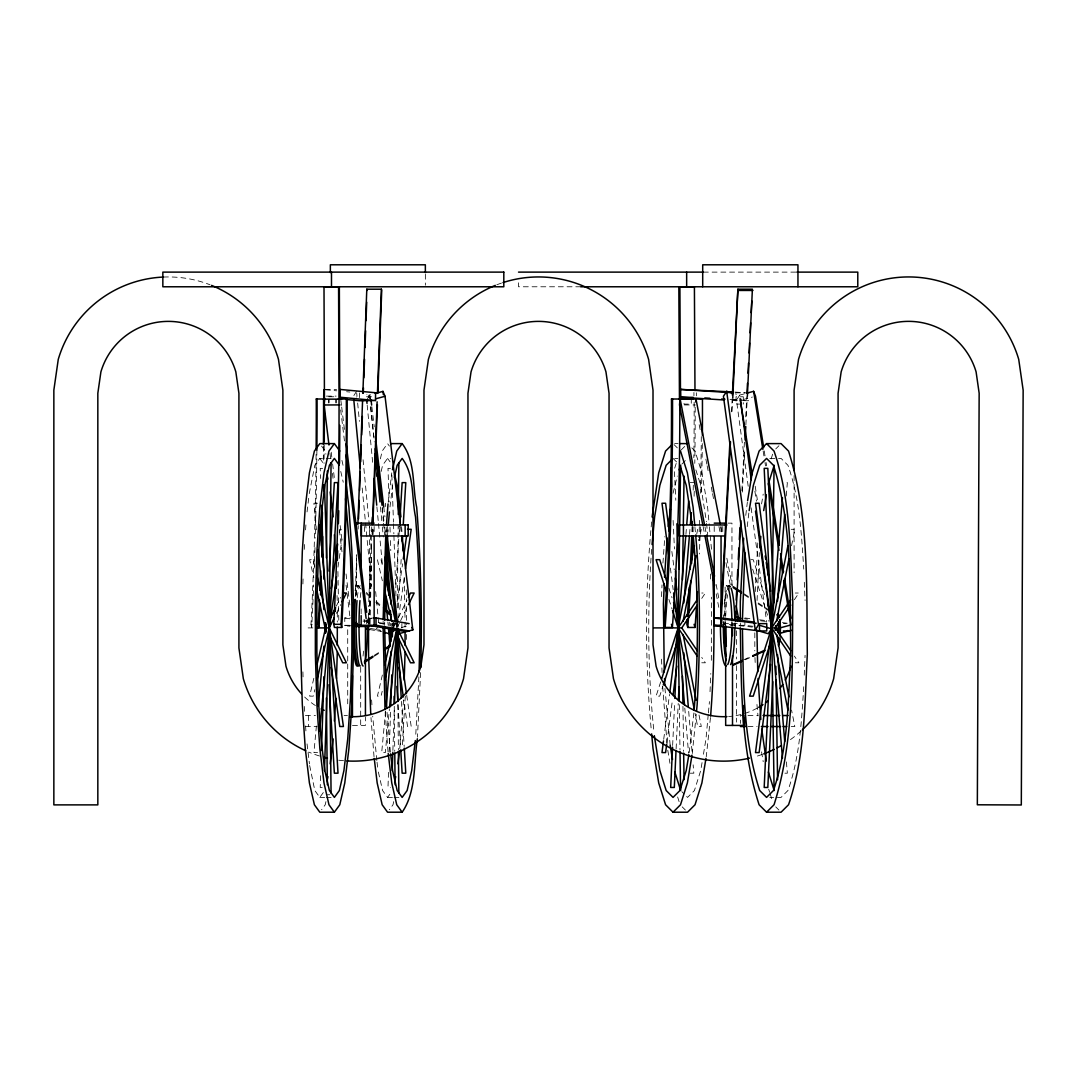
<?xml version="1.0" encoding="UTF-8"?>
<svg xmlns="http://www.w3.org/2000/svg" width="1077" height="1077" viewBox="0 0 1077 1077"><rect width="100%" height="100%" fill="white"/><g stroke="black" fill="none" stroke-linecap="round" stroke-linejoin="round"><path stroke-width="0.75" stroke-dasharray="5 3.75" d="M349.729 626.141L344.761 625.293L344.775 617.956L350.604 617.956M368.738 623.825L368.751 617.956L371.673 617.956M380.814 630.96L377.892 630.96L377.906 625.104M401.869 628.026L401.883 623.637M721.025 623.825L721.025 620.89M753.038 626.302L744.88 625.293L744.88 620.89M359.543 397.615L359.597 392.943M397.09 622.91L397.063 626.235L396.875 622.869M397.265 607.886L398.153 526.141M302.906 583.949L303.108 577.339M371.498 557.496L370.084 623.745M405.315 696.079L402.219 746.967M418.899 676.827L415.628 737.274M420.622 672.587L417.445 737.166M320.609 775.696L320.219 787.462L322.642 787.462M388.501 772.344L387.989 787.462L390.426 787.462M389.187 752.19L390.614 710.201M392.89 750.507L394.37 706.849M355.41 589.967L356.743 554.682M356.783 564.335L355.518 597.937A40.186 4.187 90 0 1 358.964 585.821L357.51 585.807A40.186 4.187 -90 0 0 355.087 590.654M358.129 529.049L358.251 525.684M368.724 623.57L371.578 547.964M372.09 534.515L372.413 526.115M369.142 623.139L371.565 559.3M372.507 534.084L372.83 525.684M661.52 596.645L662.018 584.905M662.934 563.096L664.792 536.642M710.026 691.703L710.793 673.515M711.345 660.295L711.412 597.17M755.246 591.61L757.845 541.543M757.064 600.481L759.339 552.622M803.738 686.749C801.476 721.63 799.767 757.333 787.933 790.531L781.067 797.397L769.786 797.397M804.236 675.171L805.071 655.341M672.64 745.472L674.687 701.8M676.114 748.825L678.227 703.483M720.432 623.57L720.607 620.217M731.485 411.858L732.104 400.105M721.011 623.139L721.186 619.787M732.064 411.427L732.683 399.675M741.865 490.829L744.409 442.108M745.728 416.907L746.778 396.74M735.524 623.139L735.349 626.504L734.851 625.252L731.62 625.252M742.363 492.081L744.463 451.761M745.876 424.877L747.357 396.309M393.495 626.235L393.697 622.896M395.811 587.827L399.527 526.047M397.144 626.235L397.346 622.896M398.248 607.872L401.169 559.448M304.266 549.378L304.589 544.504M305.572 529.897L306.003 523.409M371.74 526.828L368.549 606.593M373.019 534.771L373.571 526.653M385.768 535L386.32 526.828M387.599 534.771L388.137 526.653M403.552 699.942L399.742 748.878M368.873 623.071L369.223 618.736M685.914 534.394L686.601 526.047M689.536 534.394L690.222 526.047M786.237 495.985L787.354 482.631L784.931 482.631M651.652 521.928C644.961 591.246 644.854 661.291 651.343 730.623M651.612 549.378C647.29 610.296 647.64 671.658 654.022 732.414M693.884 712.934L689.118 753.119M696.267 714.28L692.282 753.51M708.235 714.549L705.987 738.903L703.106 756.283M708.383 712.934L709.447 701.571M710.47 717.551L706.243 756.781M745.769 515.385L747.33 502.313M747.223 526.653L748.919 512.181M316.409 725.979L313.919 752.581L317.553 752.581M385.593 711.022L381.689 752.581L385.337 752.581L389.389 709.353M722.209 620.325L721.913 623.408L721.28 620.123M367.176 618.79L366.718 623.408L366.315 620.083M720.634 623.071L720.957 620.177M307.039 511.925L309.045 495.299M309.247 493.629L314.821 465.277L319.802 458.412L324.662 458.412M388.218 502.313L391.759 472.857M389.995 506.93L392.593 485.323M663.715 739.28L669.517 694.396M666.905 742.605L672.506 699.39M339.309 532.59L339.78 529.305L343.415 529.305M337.99 567.108L342.001 539.16M393.63 626.262L394.101 622.977M397.171 601.612L402.596 563.809M398.221 619.692L397.036 627.904L399.89 622.089M398.463 618.05L404.36 576.962M673.058 493.226L677.285 476.074M702.056 762.597L700.737 770.499L694.423 790.531L687.557 797.397L681.835 791.676M761.574 503.942L763.203 494.128M696.698 534.232L697.667 529.305L701.289 529.305L700.319 534.232M699.996 535.875L698.69 542.445A474.93 68.336 90 0 0 698.852 539.281M791.555 545.743L794.813 529.305L791.178 529.305M380.383 458.856L382.16 451.075L387.572 443.603L389.376 446.093M381.191 471.443L382.591 465.277L387.572 458.412L390.816 458.412M325.927 801.638L325.214 804.748L321.606 809.729M393.697 801.638L392.997 804.748L389.376 809.729M313.824 678.268L309.637 696.146L313.286 696.146L314.807 689.643M382.362 675.023L377.408 696.146L381.056 696.146L382.2 691.272M674.687 468.199L677.137 460.404M771.145 458.856L772.613 454.184M660.699 681.862L656.081 696.146L659.716 696.146L662.786 686.614M336.32 606.109L340.601 597.385M336.401 613.378L340.669 604.655M394.115 626.451L395.542 623.543M398.382 617.74L406.944 600.293M400.604 620.648L407.739 606.109M356.541 391.328L353.444 396.215L356.393 397.063M366.692 400.038L369.788 395.138L366.84 394.29M378.054 626.181L375.738 629.843L381.621 631.539M748.192 486.252L736.453 400.079L739.724 395.192L735.376 393.913M701.746 598.395L705.381 593.023L701.746 593.023M794.355 599.741L798.892 593.023L795.27 593.023M309.651 765.505L314.821 790.531L319.802 797.397L323.948 791.676M378.377 772.034L382.591 790.531L387.572 797.397L391.732 791.676M681.149 449.998L685.416 445.743M681.835 464.133L687.557 458.412M775.736 448.934L778.927 445.743M374.298 655.314L381.352 650.885M374.338 656.203L381.393 651.773M743.776 659.77L751.315 656.337M745.23 659.77L751.261 657.024M369.357 398.53L368.967 395.192L372.077 394.344M401.411 627.554L407.631 625.858M744.234 393.872L739.549 395.138L741.434 400.038M742.995 399.607L752.379 397.063M325.389 389.605L336.576 389.457M703.335 272.118L795.768 272.118M580.799 286.778L518.522 286.778L518.522 281.891M326.385 396.121L336.105 396.121M328.768 396.767L336.051 396.767M366.476 396.767L372.305 396.767M741.851 404.09L736.049 404.09L736.049 396.767L743.305 396.767L743.305 404.09M674.66 443.603L677.891 443.603M326.277 458.412L331.137 458.412M674.66 458.412L677.891 458.412M769.786 458.412L781.067 458.412L787.933 465.277C799.767 498.489 801.476 534.192 803.738 569.073M322.642 468.36L320.219 468.36L320.556 478.444M390.426 468.36L387.989 468.36L389.134 501.949M690.209 482.631L693.83 482.631M317.553 503.242L313.919 503.242L316.409 529.83M727.85 523.139L731.956 523.139L731.956 587.059M750.804 559.677L753.227 559.677L764.508 594.585M729.102 585.78L726.208 585.78A40.105 5.775 90 0 1 727.689 587.14M379.36 623.637L385.189 623.637L378.565 622.493M783.342 623.637L786.25 623.637M316.086 454.454A474.93 49.529 90 0 1 310.984 624.31L316.826 624.31M720.473 624.525L734.972 624.525M344.761 625.293L350.59 625.293M744.88 625.293L737.624 625.293L752.311 627.11M352.462 625.75L347.709 625.75L347.709 662.301M730.341 625.75L743.413 625.75M308.13 627.904L312.895 627.904M701.746 662.786L705.381 662.786L701.746 657.428M795.27 662.786L798.892 662.786L794.355 656.081M305.397 715.532L315.48 715.532M344.075 715.532L347.44 715.532M744.624 715.532L740.411 715.532L740.411 723.394M747.976 715.532L758.02 715.532M352.462 725.427L365.44 725.427L365.44 717.12M305.397 726.531L317.163 726.531M747.976 726.531L757.144 726.531M791.178 726.517L794.813 726.517L791.555 710.08M690.209 773.192L693.83 773.192L693.144 764.845M784.931 773.192L787.354 773.192L786.237 759.837M327.448 794.745L329.885 794.745M319.802 797.397L324.662 797.397M326.277 797.397L331.137 797.397M387.572 797.397L392.432 797.397M394.061 797.397L398.921 797.397M684.258 404.925L695.352 404.979M723.502 623.421L737.758 623.489M735.645 392.782L748.313 392.943M737.355 400.59L729.237 400.307M743.682 400.671L748.448 400.738L748.394 397.615M734.891 392.082L744.961 392.728M729.977 399.554L738.364 400.092M740.047 400.2L748.448 400.738M325.416 389.78L336.805 390.83M346.579 391.732L349.823 392.041M744.894 617.956L751.423 618.777M759.581 619.787L769.382 620.998M782.441 622.627L787.341 623.233M744.167 618.777L747.438 619.181M760.497 620.796L768.655 621.806M368.751 617.956L372.063 618.535M363.663 619.948L371.942 621.362M344.775 617.956L349.742 618.817M363.003 621.079L371.282 622.493M370.273 628.403L380.208 630.112M369.613 629.547L377.892 630.96M732.104 398.813L736.453 400.079M744.328 593.925L748.488 596.631M758.181 602.958L767.874 609.272M744.261 594.827L748.421 597.533M758.114 603.86L767.807 610.174M366.328 592.431L371.228 596.833M376.142 601.249L381.043 605.664M357.51 585.807L361.185 589.119M366.099 593.535L371 597.937M375.913 602.353L380.814 606.768M691.824 447.87L695.028 451.075L701.894 472.857L707.602 507.213L709.258 525.199M674.121 444.666L677.325 447.87M673.044 458.412L677.635 462.989M775.736 806.875L778.927 810.079M682.212 806.875L685.416 810.079M387.572 458.412L390.062 461.845M321.606 446.093L325.214 451.075L325.927 454.184M319.802 458.412L323.948 464.133M368.967 395.192L371.053 400.079M752.675 569.194L767.551 615.209M668.938 588.244L672.021 597.762M668.911 599.351L671.981 608.868M695.89 469.909L700.737 485.323L706.445 521.78M768.695 789.185L769.678 792.295M770.163 793.857L772.613 801.638M677.635 796.967L679.102 801.638M382.2 564.55L381.056 559.677L377.408 559.677L382.362 580.799M395.905 623.031L396.659 626.289M392.257 623.031L393.011 626.289M314.807 566.179L313.286 559.677L309.637 559.677L313.824 577.541M341.934 460.404L343.348 466.637M340.763 471.443L343.24 482.24M310.984 624.31L311.684 627.46A481.904 50.256 -90 0 0 313.649 584.946M699.013 715.007L701.289 726.517L697.667 726.517L695.069 713.364M720.796 526.963L722.398 535.175M726.854 558.169L732.279 586.103M699.175 424.701L700.131 429.629M705.879 459.192L706.835 464.12M707.145 465.762L708.101 470.703M711.291 487.127L712.247 492.054M712.57 493.697L713.526 498.624M718.951 526.559L720.54 534.771M725.965 562.692L730.744 587.342M704.964 526.882L706.552 535.094M716.124 584.38L718.992 599.175M703.106 526.478L704.708 534.704M716.178 593.844L719.046 608.626M761.574 751.867L763.203 761.695M670.177 745.217L664.953 688.405M667.78 750.238L669.961 763.324M764.226 450.9L765.02 455.867M766.084 462.504L766.609 465.816M763.135 450.98L763.93 455.948M764.98 462.572L765.518 465.883M755.192 486.198L757.562 501.115M754.883 491.247L756.471 501.182M406.716 695.284L411.199 726.517L407.55 726.517L403.781 700.225M751.127 507.792L766.689 622.116M671.86 551.451L674.229 569.733M670.379 568.064L673.179 589.671M340.87 400.415L341.49 405.41M341.692 407.079L344.734 432.106M340.682 409.92L344.546 441.61M331.204 452.192L331.81 457.187M332.618 463.864L334.664 480.544M340.157 525.576L341.988 540.587M346.054 573.947L350.119 607.307M329.993 453.35L330.599 458.358M332.43 473.368L333.237 480.046M339.349 530.072L341.988 551.761M346.067 585.121L346.875 591.798M347.077 593.467L349.931 616.811M390.399 752.204L386.953 711.305M388.03 751.867L385.108 711.008M376.815 760.524L372.696 716.178M377.017 762.179L378.027 770.499M374.029 756.781L370.973 717.551M307.039 743.897L309.449 763.849M400.523 526.438L401.519 534.771M399.028 526.545L400.025 534.892M371.848 406.756L374.231 426.788M383.749 506.89L384.947 516.893M386.131 526.909L387.128 535.256M397.642 623.704L398.046 627.043M370.353 406.877L373.921 436.912M382.254 506.998L384.435 525.361M384.637 527.03L385.431 533.694M396.148 623.812L396.74 628.82M385.337 503.242L385.647 506.567M387.518 526.505L388.299 534.825M396.578 622.923L396.888 626.249M382.16 508.223L383.412 521.524M383.56 523.193L384.651 534.825M392.93 622.923L393.24 626.249L393.226 622.869M369.788 395.138L370.111 398.477M370.905 406.823L374.244 441.866M380.464 506.957L382.214 525.307M382.375 526.976L383.318 536.992M391.597 623.771L392.082 628.766M367.176 405.046L372.911 465.116M376.883 506.836L378.323 521.86M378.485 523.53L382.295 563.581M387.868 621.981L388.191 625.32M356.702 392.997L357.012 396.336M357.658 403.013L359.408 421.363M363.07 459.744L369.276 524.836M371.498 548.193L369.438 526.491L369.384 624.068M375.644 591.583L378.673 623.287M362.195 488.002L365.386 521.376M365.547 523.045L371.592 586.467M756.943 704.466L758.006 715.909M709.406 526.828L711.534 549.714M706.593 523.409L707.643 534.771M694.907 526.828L695.661 535M692.376 526.653L693.13 534.771M667.053 743.695L662.651 686.009M688.701 711.399L692.174 753.146M684.797 708.06L688.54 753.146M401.586 526.653L402.138 534.771M371.605 699.942L371.928 704.816M304.266 706.431L304.589 711.305M305.572 725.911L306.003 732.414M401.465 701.383L404.185 746.469M398.019 704.721L400.631 748.138M674.458 471.726L675.804 500.267M673.112 520.42L674.444 548.974M804.304 582.294L805.071 600.481M754.964 657.495L755.246 664.199M710.443 574.028L710.793 582.294M661.52 659.164L662.086 672.587M391.866 475.078L393.455 522.103M393.509 523.785L393.859 533.855M393.913 535.538L395.555 584.246M395.784 590.963L395.959 595.998M389.982 527.138L390.211 533.855M390.439 540.573L390.776 550.657M406.244 589.94L406.608 601.68M404.265 577.339L405.073 620.419M337.909 571.483L338.824 621.348M337.047 595.527L337.303 603.793M302.906 671.873L303.108 678.483M696.334 392.742L696.375 395.851M682.953 706.324L683.626 751.369M679.304 704.654L679.977 749.7M397.884 704.654L398.382 749.7M394.249 706.324L394.747 751.369M693.925 392.459L693.938 395.797M794.099 475.576L794.099 572.762M754.815 632.832L754.815 650.858M740.316 622.991L740.316 626.275M736.574 630.732L736.574 658.976M736.574 665.626L736.574 722.115M731.956 622.385L731.956 625.75M725.117 587.059L725.117 617.336M725.117 619.019L725.117 624.068M722.734 526.545L722.734 534.394M721.052 526.505L721.052 534.919M721.052 620.702L721.052 624.068M714.213 526.505L714.213 534.919M691.272 398.234L691.272 404.09L684.016 404.09L684.016 398.234M425.361 274.218L425.361 285.203M406.608 606.593L406.608 624.633M406.608 634.461L406.608 642.659M405.073 622.089L405.073 627.083M384.664 622.089L384.664 625.414M383.129 621.348L383.129 624.633M374.136 526.505L374.136 534.919M368.549 613.15L368.549 622.991M364.47 526.545L364.47 534.394M361.158 608.936L361.158 613.984M360.687 667.282L360.687 725.427M356.406 555.099L356.406 597.156M347.709 663.957L347.709 703.833M337.303 612.099L337.303 622.089M308.453 715.532L308.453 726.531M163.421 277.058A114.741 114.741 0 0 1 210.042 284.786M496.82 284.786A114.741 114.741 0 0 1 501.451 283.089M315.413 705.543A70.315 70.315 0 0 1 303.727 696.132M757.239 708.114A70.315 70.315 0 0 1 728.604 716.528M801.126 730.946A114.741 114.741 0 0 1 788.351 741.097M762.153 754.452A114.741 114.741 0 0 1 754.304 756.943M343.576 760.712A114.741 114.741 0 0 1 338.703 760.187M319.532 756.014A114.741 114.741 0 0 1 308.736 752.069M724.094 625.104A40.186 5.789 -90 0 1 724.121 622.089M724.283 615.775A40.186 5.789 -90 0 1 730.408 585.821L731.862 585.807A40.186 5.789 90 0 0 728.523 590.654M725.548 625.104A40.186 5.789 90 0 1 725.575 622.089M725.723 615.775A40.186 5.789 90 0 1 727.662 594.706M720.446 622.896A40.105 5.775 90 0 1 720.58 616.946M731.943 621.389A40.105 5.775 90 0 1 731.97 625.885M734.864 622.896A40.105 5.775 -90 0 1 734.877 625.885M723.327 625.885A40.105 5.775 -90 0 1 723.367 621.389M723.394 619.894A40.105 5.775 -90 0 1 723.677 612.167M724.256 604.049A40.105 5.775 -90 0 1 730.596 587.14M695.203 407.241A481.904 69.345 -90 0 1 694.786 463.366M694.234 491.233A481.904 69.345 -90 0 1 694.019 499.378M693.157 526.868A481.904 69.345 -90 0 1 692.861 534.879M702.298 443.589A481.904 69.345 90 0 1 701.396 494.491M700.413 526.868A481.904 69.345 90 0 1 699.323 553.955M701.302 436.575A474.93 68.336 90 0 1 700.36 493.212M699.552 520.353A474.93 68.336 90 0 1 699.39 525.105M699.336 526.68A474.93 68.336 90 0 1 698.906 537.706M694.14 402.286A474.93 68.336 -90 0 1 693.817 457.698M693.305 485.175A474.93 68.336 -90 0 1 693.144 491.61M692.08 526.68A474.93 68.336 -90 0 1 691.784 534.569M393.819 620.567A14.957 1.562 -90 0 1 394.047 624.593M367.324 619.894A40.105 4.187 -90 0 1 367.365 622.896M360.243 597.52A40.105 4.187 -90 0 1 360.876 592.525M357.322 597.52A40.105 4.187 90 0 1 360.283 585.78M364.416 619.894A40.105 4.187 90 0 1 364.443 622.896M363.528 651.127A40.105 4.187 90 0 1 362.828 657.697M390.614 625.952A16.168 1.683 90 0 1 390.709 623.3M393.765 623.3A16.168 1.683 90 0 1 393.872 625.952M392.311 623.3A16.168 1.683 -90 0 1 392.405 625.952M389.147 625.952A16.168 1.683 -90 0 1 389.322 622.048M316.88 450.186A481.904 50.256 -90 0 1 315.265 538.069M314.982 547.628A481.904 50.256 -90 0 1 314.296 568.117M323.437 446.336A474.93 49.529 90 0 1 323.288 462.558M324.217 445.232A481.904 50.256 -90 0 1 324.042 463.366"/><path stroke-width="1.5" d="M356.056 626.504L369.021 626.504L368.657 625.252L401.869 630.96L409.152 630.96L376.021 625.293L376.035 617.956L373.127 617.956M759.487 623.637L766.743 623.637L766.73 630.96L759.473 630.96L713.768 625.293L713.782 617.956L721.038 617.956L753.685 622.008M737.637 620.89L737.637 617.956L740.545 617.956M759.473 630.96L759.487 626.558M323.706 397.413L323.787 389.618M325.671 622.91L325.671 632.913M326.385 557.832L327.341 471.08M331.07 793.076L329.266 627.904L331.07 462.733M375.483 400.523L375.577 392.742L339.767 389.416L339.686 397.198L375.483 400.523L359.503 400.738L346.484 399.527M398.288 514.456L398.853 462.733M680.583 466.072L678.133 627.904L679.25 701.315M682.495 579.52L683.155 536.144M683.33 524.472L684.057 476.088M774.094 789.737L771.657 627.904L774.094 466.072M336.495 678.483L337.303 652.029M404.212 680.139L405.073 652.029M419.047 671.873C420.69 620.204 419.559 568.441 415.52 516.92C411.441 497.722 414.618 474.742 402.152 458.412L397.171 465.277L394.357 477.609M420.77 667.565C422.144 614.092 420.892 560.538 416.678 507.213C412.249 486.346 415.709 461.36 402.152 443.603L390.816 443.603M321.471 750.507L323.975 676.612M325.456 632.953L325.819 624.566M324.433 770.661L329.266 627.904L338.016 482.631L334.368 482.631L329.037 571.133M390.776 705.166L391.799 674.929M393.28 631.27L393.401 627.904L384.637 665.276M392.203 770.661L392.836 752.19M394.478 703.483L396.982 629.587M357.887 524.445L362.599 400.105M362.855 393.374L366.799 289.201L381.379 289.201L381.729 290.453L377.852 392.943M358.506 518.966L359.206 500.482M359.583 490.398L360.283 471.914M360.674 461.845L361.307 445.03M361.684 434.96L362.384 416.476M363.272 392.943L363.461 387.908M363.851 377.825L364.551 359.341M364.995 347.575L365.628 330.774M366.005 320.69L366.705 302.22M372.467 524.445L377.112 401.775M377.435 393.374L381.379 289.201M372.898 524.014L377.408 404.71M664.253 583.949L663.419 603.793L664.253 671.873M664.536 577.339L667.175 538.015M672.56 747.155L670.675 787.462L674.31 787.462L676.033 750.507M674.835 698.448L678.133 627.904L685.766 536.063M678.389 700.131L679.022 686.695M782.467 497.655L771.657 627.904L764.185 787.462L767.82 787.462L772.761 681.647M721.038 611.817L729.91 442.108M732.36 395.057L737.893 289.201L752.392 289.201L747.357 396.309M721.28 618.104L730.489 441.678M732.764 397.992L737.893 289.201M735.106 620.217L735.551 611.817M736.156 600.051L736.695 589.967M737.22 579.884L737.745 569.8M738.27 559.73L738.876 547.964M739.32 539.564L739.939 527.797M746.953 393.374L747.478 383.291M748.003 373.221L748.528 363.137M749.067 353.054L749.592 342.971M750.117 332.887L750.642 322.804M751.167 312.72L751.786 300.968M735.604 621.469L740.868 520.649M745.082 439.995L745.782 426.559M399.729 522.708L402.138 482.631L405.787 482.631L403.269 524.378M402.273 541.071L402.569 536.063M334.355 721.052L335.876 698.313M372.063 521.928L372.4 517.027M385.768 535L383.129 619.706M386.428 525.199L388.03 503.942M387.491 536.4L386.078 557.496L384.664 620.419M388.258 525.024L389.403 511.925M417.337 738.795C413.77 762.691 416.341 791.824 402.152 812.206L387.572 812.206L382.16 804.748L377.179 782.952L374.231 758.41M686.736 524.378L688.688 500.993M683.841 602.864L689.401 536.063M690.37 524.378L691.34 512.679M777.5 601.195L784.716 514.348M652.097 517.027L658.707 472.857L665.573 451.075L671.981 444.666M652.07 544.504L654.614 516.92L659.864 485.323L666.178 465.277L671.9 459.556M668.225 526.653L670.433 509.017M694.18 709.689C698.583 652.056 698.61 593.965 693.278 536.4M696.563 711.008L697.169 704.466C700.171 648.044 700.71 591.327 695.661 535M710.618 715.909C714.374 668.454 714.899 620.702 712.597 573.152M743.642 538.271L740.316 601.68L740.316 621.348M744.826 552.622L742.416 620.419M759.783 547.762L760.833 536.4M318.28 706.027L323.908 646.187M325.146 632.899L325.456 622.869M319.586 730.973L329.266 627.904L336.576 576.962M386.064 706.027L391.207 651.181M393.078 631.23L393.401 627.904L393.603 631.243M389.551 707.697L396.888 629.574M720.163 523.678L695.93 398.813L680.085 398.746L679.506 404.912L702.783 524.836M695.648 401.896L695.93 398.813M738.055 620.406L738.337 617.309L736.103 605.812M328.97 445.016L324.083 404.979L324.689 398.813M330.154 763.849L333.156 738.903M376.788 476.128L378.606 466.637M397.938 763.849L399.54 750.548M415.318 740.572L411.71 770.499L407.133 790.531L402.152 797.397L397.171 790.531L392.593 770.499L390.601 753.873M663.499 740.936L661.992 752.581L665.613 752.581L666.69 744.261M669.732 692.74L678.133 627.904L694.409 545.743M673.152 694.396L676.814 666.138M787.92 545.743L771.657 627.904L755.502 752.581L759.123 752.581L770.54 664.482M331.285 588.459L337.653 544.087M403.31 558.882L406.608 535.875M405.531 568.75L411.199 529.305L407.55 529.305M688.863 754.694L686.237 770.499L679.924 790.531L673.044 797.397L666.178 790.531L659.864 770.499L654.318 735.658M691.999 755.139L687.382 782.952L680.516 804.748L673.044 812.206L665.573 804.748L658.707 782.952L653.012 748.596L651.652 733.895M747.6 500.67L752.217 472.857L759.097 451.075L766.568 443.603L781.067 443.603L788.539 451.075C809.285 516.368 806.417 586.4 807.319 654.143C804.654 704.52 805.111 756.498 788.539 804.748L781.067 812.206L766.568 812.206L759.097 804.748C740.639 747.963 741.447 687.018 740.316 627.904M705.973 758.41L701.894 782.952L695.028 804.748L687.557 812.206L673.044 812.206M749.175 510.592L753.375 485.323L759.689 465.277L766.568 458.412L773.434 465.277C792.51 525.334 789.872 589.738 790.706 652.029C788.256 698.367 788.674 746.159 773.434 790.531L766.568 797.397L759.689 790.531C742.793 738.593 743.493 682.831 742.416 628.739M763.687 510.592L766.312 494.801M683.074 621.335L696.092 555.597M776.584 621.335L788.943 558.882M392.472 469.747L396.74 451.075L402.152 443.603M327.246 779.748L327.946 776.665M395.017 779.748L395.73 776.665M317.244 663.647L325.617 627.904L325.146 622.923M317.082 679.897L329.266 627.904L334.26 617.74M384.866 679.897L396.659 629.533M679.224 469.909L680.677 465.277M768.372 483.775L774.201 465.277M661.722 678.685L678.133 627.904L697.209 599.741M663.297 685.039L677.15 642.188M790.72 599.741L771.657 627.904L749.592 696.146L753.227 696.146L770.661 642.188M329.899 619.194L335.607 607.563M342.096 601.747L346.377 593.023L342.728 593.023M408.371 597.385L410.512 593.023L414.16 593.023L408.452 604.655M390.534 631.216L392.082 628.766M732.481 393.065L726.679 391.368L723.421 396.269L755.219 629.897L768.264 633.72L771.536 628.82L755.515 511.171M755.219 629.897L758.491 625.01L726.679 391.368M653.995 627.904L681.768 627.904L697.209 605.099M770.62 624.741L771.657 627.904L775.278 627.904L790.72 605.099M339.793 451.075L334.382 443.603L328.97 451.075L323.989 472.857L319.856 507.213L316.894 551.343L315.359 601.68L315.359 654.143L316.894 704.466L319.856 748.596L323.989 782.952L328.97 804.748L334.382 812.206L339.793 804.748L344.775 782.952L348.908 748.596L351.869 704.466L353.404 654.143L353.404 601.68L351.869 551.343L348.908 507.213L346.35 485.956M766.568 812.206L774.04 804.748C794.786 739.455 791.918 669.423 792.807 601.68C790.141 551.289 790.599 499.324 774.04 451.075L766.568 443.603M364.416 661.52L372.884 656.203M384.179 649.108L389.82 645.567M364.457 662.409L372.925 657.091M384.22 649.996L389.861 646.456M733.222 664.576L742.268 660.457M752.823 655.651L764.885 650.171M733.168 665.263L742.215 661.143M752.769 656.337L764.818 650.858M324.002 287.128L339.349 286.845L339.793 398.867L339.026 399.15L324.446 399.15L324.002 287.128L339.349 286.845M375.186 393.495L382.954 391.368L385.054 396.269L400.334 524.768M375.725 398.813L385.054 396.269M397.265 630.045L398.84 633.72L412.828 629.897L401.721 536.44M747.357 393.024L753.617 391.328L755.502 396.215L763.701 447.588M778.24 632.441L776.827 628.766L790.895 624.956L783.76 580.22M780.273 633.236L791.218 630.274M694.975 390.507L694.409 286.845L679.897 286.845L678.847 287.128L679.452 399.15L693.4 398.867M316.126 449.58A474.93 49.529 90 0 0 316.275 399.015L317.042 399.002A481.904 50.256 -90 0 1 316.88 450.186M324.244 441.933A481.904 50.256 -90 0 0 324.325 399.002L323.571 399.015A474.93 49.529 90 0 1 323.45 444.707M339.04 399.015L347.104 399.002A481.904 50.256 90 0 1 341.732 627.447L334.449 627.46L333.762 624.31A474.93 49.529 -90 0 0 339.04 399.015L339.807 399.002M347.104 399.002L346.336 399.015A474.93 49.529 90 0 1 341.046 624.31L341.732 627.46M671.483 399.015L672.533 399.002A481.904 69.345 -90 0 1 665.142 627.447L672.385 627.46A481.904 69.345 90 0 0 679.789 399.002L671.483 399.015A474.93 68.336 -90 0 1 664.186 624.31L665.142 627.46M678.725 399.015L679.789 399.002M701.383 399.015L702.446 399.002A481.904 69.345 90 0 1 702.366 435.323M324.083 404.979L340.063 404.912M353.943 623.475L357.133 623.462M518.522 272.118L703.335 272.118M796.845 272.118L857.79 272.118L857.79 286.778L580.799 286.778M738.391 290.453L752.89 290.453M316.275 399.015L324.325 399.002M695.19 399.002L702.446 399.002M334.382 443.603L319.802 443.603L314.39 451.075L309.409 472.857L305.276 507.213L302.314 551.343L300.779 601.68L300.779 654.143L302.314 704.466L305.276 748.596L309.409 782.952L314.39 804.748L319.802 812.206L334.382 812.206M679.493 443.603L687.557 443.603M374.136 523.139L356.406 523.139L356.406 533.236M714.213 523.139L725.723 523.139M726.948 524.97L679.224 524.97L679.224 535.969L725.279 535.969M333.762 624.31L341.046 624.31M354.171 624.525L357.416 624.525M376.021 625.293L354.077 625.252L354.441 626.504M713.768 625.293L721.025 625.293M354.091 625.75L357.335 625.75M357.981 625.75L374.136 625.75L374.136 536.602M721.052 625.75L714.213 625.75L714.213 536.602M725.669 626.504L720.836 626.504L720.338 625.252M316.059 627.46L318.967 627.46A481.904 50.256 -90 0 0 320.152 603.187M687.18 619.544A474.93 68.336 -90 0 1 686.843 624.31L687.786 627.46L695.042 627.46A481.904 69.345 90 0 0 696.375 608.101M316.073 627.904L329.266 627.904L346.377 662.786L342.728 662.786L329.899 636.628M383.856 627.904L387.491 627.904M783.329 630.96L790.585 630.96L787.314 630.557M763.041 715.532L779.775 715.532M783.114 715.532L788.135 715.532M740.411 726.531L745.432 726.531M761.358 726.531L768.063 726.531M770.526 726.531L780.569 726.531M783.114 726.531L786.735 726.531M735.174 617.296L738.337 617.309M724.202 399.984L680.556 397.198L680.435 389.416L733.208 391.974M680.556 397.198L693.238 397.373M680.435 389.416L732.468 392.742M704.802 397.952L709.837 398.275M721.59 399.015L724.942 399.23M338.353 398.773L341.597 399.069M737.637 617.956L740.909 618.373M713.782 617.956L756.229 623.233M775.171 629.951L778.429 630.355M376.035 617.956L409.166 623.637M366.301 628.981L369.613 629.547M384.57 632.387L388.985 633.666L388.514 628.658M758.491 625.01L771.536 628.82M733.249 586.709L741.555 592.121M733.181 587.611L741.488 593.023M383.506 607.859L390.857 614.482M384.502 610.067L389.403 614.482M339.363 465.277L334.382 458.412L329.4 465.277L324.823 485.323L321.027 516.92L318.307 557.496L316.88 603.793L316.88 652.029L318.307 698.313L321.027 738.903L324.823 770.499L329.4 790.531L334.382 797.397L339.363 790.531L343.94 770.499L347.736 738.903L350.456 698.313L351.883 652.029L351.883 603.793L350.456 557.496L345.542 498.624M402.152 812.206L396.74 804.748L391.759 782.952L388.218 753.51M775.278 627.904L790.72 650.71M770.54 591.34L759.123 503.242L755.502 503.242L771.657 627.904L790.72 656.081M681.768 627.904L697.209 650.71M697.209 656.081L678.133 627.904L672.492 610.457M398.463 630.812L414.16 662.786L410.512 662.786L397.669 636.628M411.791 627.447L412.828 629.897M767.591 604.103L768.615 607.28M769.638 610.457L770.661 613.621M667.403 583.478L659.716 559.677L656.081 559.677L667.363 594.585M673.556 602.514L677.15 613.621M680.516 451.075L687.382 472.857L693.09 507.213L694.759 525.199M679.924 465.277L686.237 485.323L692.228 525.024M768.372 772.034L774.201 790.531M674.848 772.034L680.677 790.531M694.086 624.31L695.042 627.46M671.442 624.31L672.385 627.46M366.799 289.201L367.149 290.453M384.866 575.926L395.515 621.416M384.637 590.546L391.88 621.416M317.082 575.926L329.266 627.904L343.415 726.517L339.78 726.517L331.285 667.35M317.244 592.162L325.819 631.243M394.667 474.526L397.13 485.323L400.94 516.92M327.246 476.074L327.946 479.157M318.967 627.46L318.28 624.31A474.93 49.529 90 0 0 319.452 600.252M776.584 634.488L788.943 696.927M774.094 602.716L767.82 468.36L764.185 468.36L771.657 627.904L787.92 710.08M683.074 634.488L696.092 700.225M694.409 710.08L678.133 627.904L673.61 592.996M680.085 398.746L704.641 525.239M706.552 535.094L714.522 576.168M705.018 536.346L714.589 585.632M766.312 761.022L761.735 729.169M670.177 745.217L672.533 759.433M768.722 479.063L779.304 545.339M780.623 553.632L783.531 571.86M784.581 578.484L790.935 618.252M753.617 391.328L762.866 449.324M768.426 484.112L778.994 550.387M780.313 558.68L782.696 573.597M740.074 398.463L752.231 474.674M765.195 555.867L765.72 559.178M766.245 562.49L768.359 575.751M776.288 625.454L776.827 628.766M397.507 631.189L406.473 693.642M397.884 659.137L398.355 662.422M399.055 667.35L403.31 696.927M740.411 400.159L751.234 479.696M669.275 531.5L665.613 503.242L661.992 503.242L668.669 554.763M675.306 578.039L676.814 589.671M346.161 443.778L366.718 612.234M346.175 454.952L366.113 618.413M330.154 491.974L333.156 516.92M382.954 391.368L383.358 394.707M371.053 400.079L371.646 405.087M375.415 436.804L383.749 506.89M387.128 535.256L397.453 622.035M398.248 628.712L398.84 633.72M375.308 448.597L382.052 505.328M386.226 540.371L395.946 622.143M395.474 611.292L395.797 614.617M386.064 549.782L391.207 604.641M375.361 453.552L379.979 501.949M385.229 557.011L388.891 595.393M390.332 610.417L391.288 620.433M366.692 400.038L367.015 403.377M374.177 478.471L376.721 505.167M385.001 591.946L387.72 620.312M353.768 399.554L360.297 467.983M319.586 524.849L329.266 627.904L338.016 773.192L334.368 773.192L329.037 684.689M318.28 549.782L323.908 609.622M760.833 719.423L758.046 678.483M777.5 654.628L784.716 741.461M771.657 627.904L782.467 758.168M683.841 652.958L688.284 706.391M684.514 704.721L678.133 627.904L675.467 570.81M402.246 536.4L403.215 551.007M386.724 708.06L384.664 627.083M385.001 709.38L383.129 627.904M370.744 714.28L368.549 654.143L368.549 626.275M334.355 534.771L335.876 557.496M397.238 631.243L401.263 698.044M404.279 748.138L405.787 773.192L402.138 773.192L400.738 749.807M396.915 686.359L397.817 701.383L397.076 631.243M676.894 523.785L679.022 569.127M670.675 468.36L671.536 486.831M757.764 671.873L756.929 630.408M664.536 678.483L664.805 685.093M324.433 485.162L329.266 627.904M321.471 505.315L323.975 579.211M775.857 666.286L775.978 674.619M776.059 679.627L777.581 779.735M682.495 676.289L682.899 702.985M683.653 753.038L684.057 779.735M680.004 751.369L680.583 789.737M398.396 751.369L398.853 793.076M393.401 627.904L393.428 631.243M394.142 696.307L394.222 702.985M394.774 753.038L395.111 784.743M326.385 697.977L327.341 784.743M679.897 286.845L680.502 398.867M338.582 287.128L339.026 399.15M797.949 286.778L797.949 264.794L702.702 264.794L702.702 286.778M794.099 470.555L794.099 390.13L798.528 359.368A114.741 114.741 0 0 1 1018.721 359.368L1023.15 390.17L1021.306 804.977L977.337 804.788L979.155 393.226L976.099 371.888A70.315 70.315 0 0 0 841.15 371.888L838.081 393.267L838.081 647.964L833.652 678.712A114.741 114.741 0 0 1 802.325 729.843M744.624 717.107L744.624 726.531M743.413 705.502L743.413 725.427L725.669 725.427L725.669 625.75M732.508 627.42L732.508 635.726M732.508 655.651L732.508 725.427M721.052 536.602L721.052 619.019M686.655 272.118L686.655 286.778M683.437 524.97L683.437 535.969M425.361 272.643L425.361 264.794L330.356 264.794L330.356 272.643M405.14 524.97L405.14 535.969M405.073 632.064L405.073 645.379M365.44 625.75L365.44 715.465M361.158 523.139L361.158 568.562M361.158 615.667L361.158 625.75M356.406 622.385L356.406 625.75M352.462 675.589L352.462 717.12M337.303 627.083L337.303 645.379M336.051 399.688L336.051 402.623M331.487 272.118L331.487 286.778M328.768 399.688L328.768 402.623M163.421 277.058A114.741 114.741 0 0 0 58.266 359.368L53.85 390.13L53.85 804.882L97.832 804.882L97.832 393.267L100.901 371.888A70.315 70.315 0 0 1 235.836 371.888L238.919 393.267L238.919 647.964L243.335 678.712A114.741 114.741 0 0 0 305.76 750.763M211.563 285.392A114.741 114.741 0 0 1 278.472 359.368L282.888 390.13L282.888 644.813L285.957 666.192A70.315 70.315 0 0 0 301.412 693.696M350.065 716.622A70.315 70.315 0 0 0 420.905 666.192L423.975 644.813L423.975 390.13L428.404 359.368A114.741 114.741 0 0 1 495.312 285.392M324.217 710.349A70.315 70.315 0 0 1 321.229 708.895M503.013 282.578A114.741 114.741 0 0 1 648.596 359.368L653.012 390.13L653.012 644.813L656.095 666.192A70.315 70.315 0 0 0 726.921 716.622M791.03 666.192A70.315 70.315 0 0 1 785.268 680.112M782.71 684.407A70.315 70.315 0 0 1 779.869 688.513M768.345 700.602A70.315 70.315 0 0 1 765.72 702.662M762.987 704.614A70.315 70.315 0 0 1 758.706 707.293M781.377 745.499A114.741 114.741 0 0 1 777.069 747.896M774.161 749.377A114.741 114.741 0 0 1 763.701 753.887M749.511 758.154A114.741 114.741 0 0 1 613.459 678.712L609.043 647.964L609.043 393.267L605.961 371.888A70.315 70.315 0 0 0 471.026 371.888L467.957 393.267L467.957 647.964L463.527 678.712A114.741 114.741 0 0 1 346.848 760.941M327.475 758.154A114.741 114.741 0 0 1 324.285 757.373M778.2 614.805A14.957 2.154 -90 0 1 779.465 617.417M779.95 620.567A14.957 2.154 -90 0 1 780.165 636.574M780.058 637.907A14.957 2.154 -90 0 1 778.388 644.679M776.759 614.805A14.957 2.154 -90 0 1 778.011 617.417M778.617 621.833A14.957 2.154 -90 0 1 778.873 633.707M778.604 637.907A14.957 2.154 -90 0 1 778.159 641.34M726.208 665.99A40.105 5.775 90 0 1 720.432 625.885M728.173 588.19A40.105 5.775 90 0 1 731.902 619.894M731.97 627.366A40.105 5.775 90 0 1 727.689 664.617M731.081 588.19A40.105 5.775 -90 0 1 734.81 619.894M734.864 627.366A40.105 5.775 -90 0 1 730.596 664.617M726.221 660.618A40.105 5.775 -90 0 1 723.327 625.885M726.06 656.014A40.186 5.789 -90 0 1 724.094 626.626M726.342 646.16A40.186 5.789 90 0 1 725.548 626.626M778.429 623.3A16.168 2.329 -90 0 1 778.617 632.939M778.334 638.217A16.168 2.329 -90 0 1 777.971 641.569M777.769 613.971A16.168 2.329 -90 0 1 778.94 616.138M779.56 619.733A16.168 2.329 -90 0 1 780.017 625.952M779.411 641.569A16.168 2.329 -90 0 1 778.375 645.756M775.44 630.139A16.168 2.329 -90 0 1 775.521 625.952M692.794 536.481A481.904 69.345 -90 0 1 691.622 563.406M690.747 580.57A481.904 69.345 -90 0 1 687.786 627.447M697.384 591.61A481.904 69.345 90 0 1 696.779 601.531M692.242 521.928A474.93 68.336 -90 0 1 692.134 525.105M691.717 536.144A474.93 68.336 -90 0 1 690.236 569.046M689.253 587.221A474.93 68.336 -90 0 1 687.395 616.354M358.816 665.949A40.186 4.187 90 0 1 354.818 643.507A40.186 4.187 90 0 1 355.41 599.431M357.362 665.949A40.186 4.187 -90 0 1 353.35 643.507A40.186 4.187 -90 0 1 353.956 599.431M367.378 625.885A40.105 4.187 -90 0 1 364.618 663.567M363.191 665.99A40.105 4.187 -90 0 1 359.422 643.144A40.105 4.187 -90 0 1 359.947 600.629M360.283 665.99A40.105 4.187 90 0 1 356.5 643.144A40.105 4.187 90 0 1 357.025 600.629M391.045 641.569A16.168 1.683 90 0 1 390.547 630.139M392.472 630.139A16.168 1.683 -90 0 1 392.311 636.965M390.345 645.756A16.168 1.683 -90 0 1 389.093 630.139M323.746 484.69A481.904 50.256 -90 0 1 323.639 491.233M322.602 536.481A481.904 50.256 -90 0 1 321.969 557.119M321.269 576.558A481.904 50.256 -90 0 1 320.529 594.935M322.427 512.396A474.93 49.529 90 0 1 321.538 545.541M320.677 570.716A474.93 49.529 90 0 1 319.882 590.492M339.793 425.402A481.904 50.256 -90 0 1 339.524 463.366M338.73 510.74A481.904 50.256 -90 0 1 338.42 523.651M337.653 550.791A481.904 50.256 -90 0 1 337.343 560.269M336.549 581.593A481.904 50.256 -90 0 1 336.28 588.284M335.405 608.101A481.904 50.256 -90 0 1 335.257 611.359M503.807 272.118L162.842 272.118L162.842 286.778L503.807 286.778L503.807 272.118M408.21 524.97L361.414 524.97L361.414 535.969L408.21 535.969L408.21 524.97"/></g></svg>
